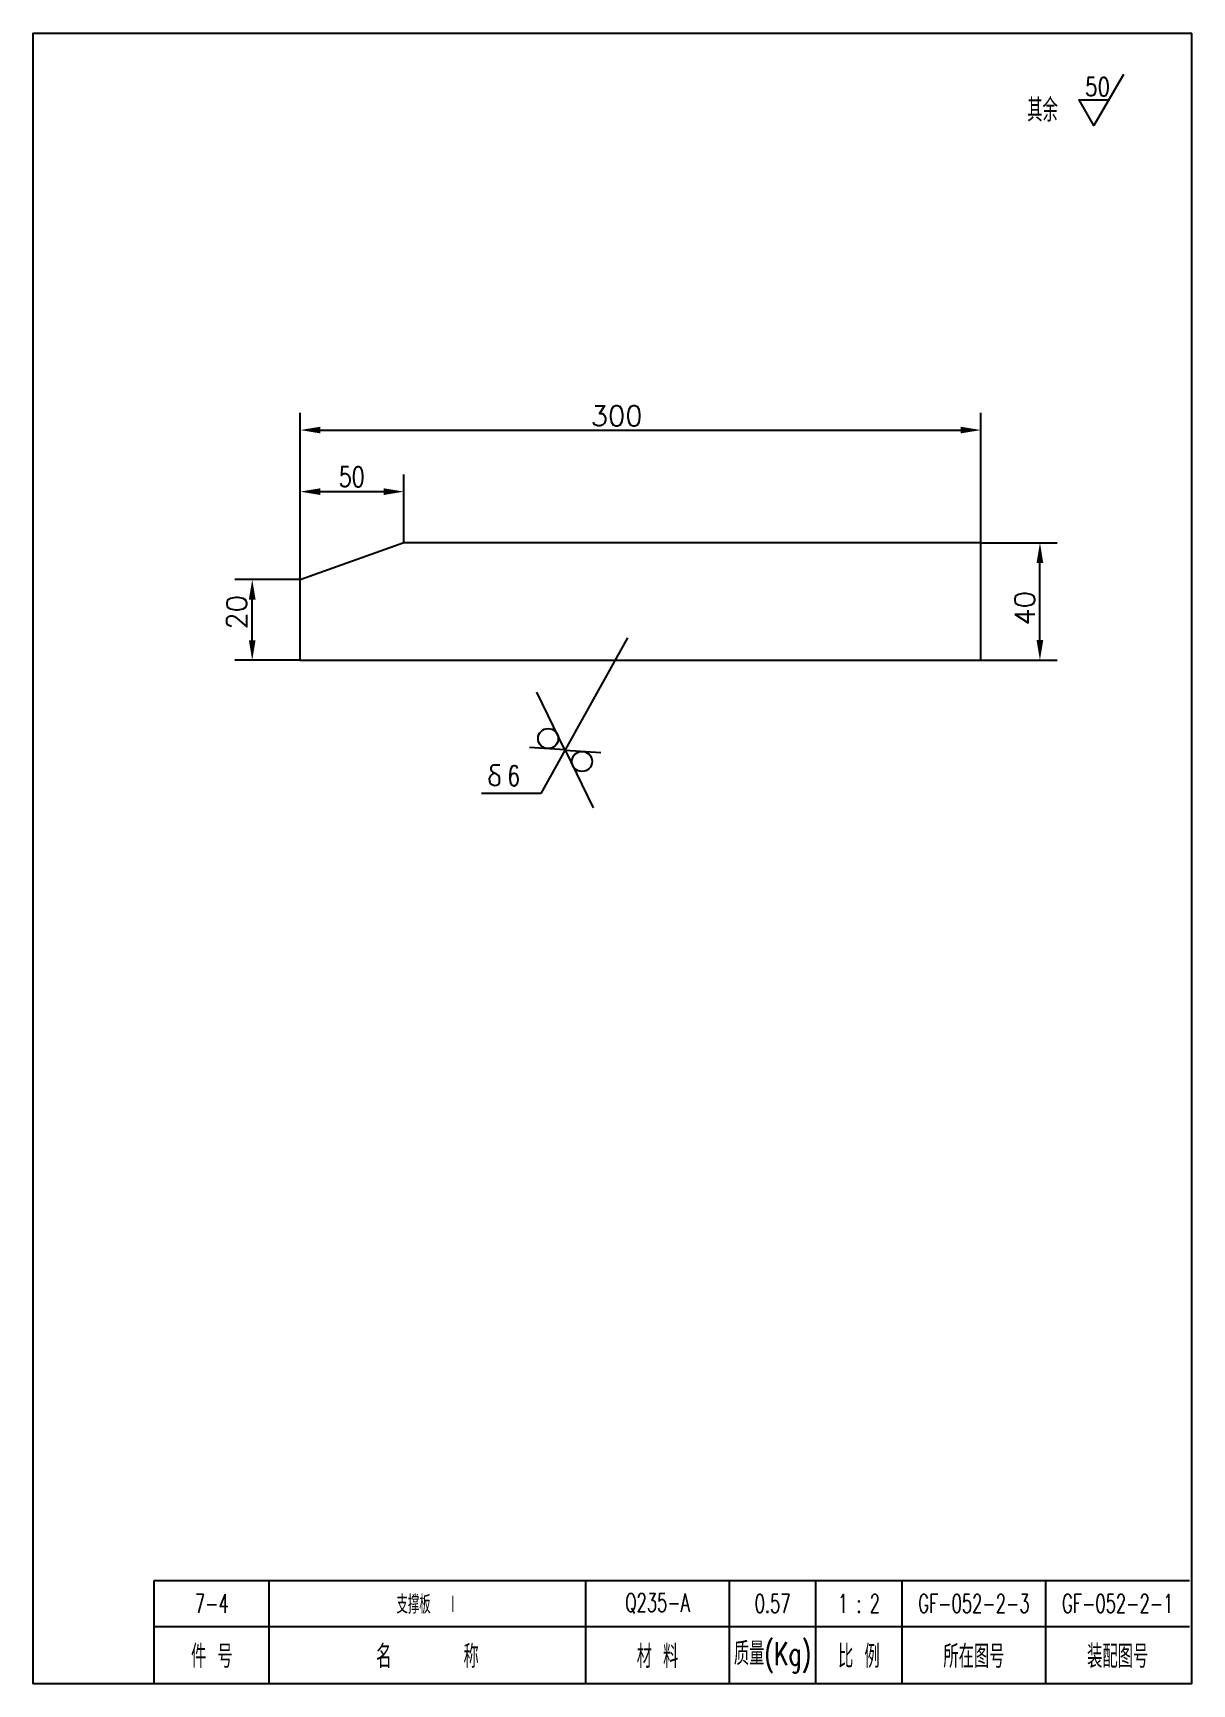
# Model space of a CAD drawing. Extents: x 35 to 236, y 8 to 295.
import ezdxf
from ezdxf.enums import TextEntityAlignment as Align

# ---------------------------------------------------------------- set-up
doc = ezdxf.new("R2010")
doc.units = 0
doc.header["$LTSCALE"] = 10
doc.header["$MEASUREMENT"] = 0
doc.layers.get('0').update_dxf_attribs({"linetype": 'CONTINUOUS'})
doc.layers.add('CDR_DWG1', color=4, linetype='CONTINUOUS')
doc.styles.add('HZ', font='romans', dxfattribs={"width": 0.7, "bigfont": 'hz'})

msp = doc.modelspace()

# ---------------------------------------------------------------- linework, layer by layer
for p, q in [((34.98, 295), (34.98, 8)), ((34.98, 295), (236.48, 295)), ((236.48, 8), (236.48, 295)), ((81.45, 218.34), (81.45, 228.98)), ((199.76, 206.46), (199.76, 228.98)), ((84.95, 225.98), (197.1, 225.98)), ((81.45, 199.98), (81.45, 218.28)), ((99.46, 206.46), (99.46, 218.28)), ((84.95, 215.28), (96.81, 215.28)), ((199.82, 206.39), (213.05, 206.39)), ((210.05, 189.48), (210.05, 203.72)), ((81.38, 199.98), (70.1, 199.98)), ((73.1, 189.2), (73.1, 196.96)), ((138.35, 189.87), (123.28, 162.83)), ((81.38, 185.98), (70.1, 185.98)), ((199.82, 185.98), (213.05, 185.98)), ((127.47, 170.38), (122.57, 180.41)), ((127.47, 170.38), (121.28, 170.82)), ((127.49, 170.35), (133.68, 169.91)), ((127.49, 170.35), (132.39, 160.32)), ((114.64, 167.02), (114.65, 167.38)), ((114.76, 166.7), (114.64, 167.02)), ((114.65, 167.38), (114.78, 167.57)), ((114.99, 166.47), (114.76, 166.7)), ((114.78, 167.57), (115.07, 167.76)), ((115.31, 166.3), (114.99, 166.47)), ((115.07, 167.76), (115.31, 167.79)), ((115.31, 167.79), (116.14, 167.79)), ((114.41, 165.67), (114.32, 165.43)), ((114.32, 165.43), (114.36, 164.9)), ((114.36, 164.9), (114.39, 164.73)), ((114.39, 164.73), (114.56, 164.51)), ((114.53, 165.89), (114.41, 165.67)), ((114.76, 166.08), (114.53, 165.89)), ((114.56, 164.51), (114.82, 164.34)), ((114.91, 166.23), (114.76, 166.08)), ((114.82, 164.34), (115.2, 164.22)), ((115.25, 166.32), (114.91, 166.23)), ((115.2, 164.22), (115.57, 164.25)), ((115.53, 166.2), (115.31, 166.3)), ((115.71, 166.08), (115.53, 166.2)), ((115.57, 164.25), (115.87, 164.37)), ((115.91, 165.91), (115.71, 166.08)), ((115.87, 164.37), (116.09, 164.64)), ((116.09, 165.67), (115.91, 165.91)), ((116.11, 165.35), (116.09, 165.67)), ((116.09, 164.64), (116.11, 165.35)), ((123.28, 162.83), (112.94, 162.83)), ((56.07, 18), (236.07, 18))]:
    msp.add_line(p, q)
msp.add_lwpolyline([(224.57, 287.82), (219.42, 278.9), (216.85, 283.36), (222, 283.36)])
for centre in [(124.55, 172.35), (130.43, 168.38)]:
    msp.add_circle(centre, 1.75)
for points in [[(84.95, 225.4), (84.95, 226.56), (81.45, 225.98)], [(196.26, 225.4), (196.26, 226.56), (199.76, 225.98)], [(84.95, 214.69), (84.95, 215.86), (81.45, 215.28)], [(95.96, 214.69), (95.96, 215.86), (99.46, 215.28)], [(210.63, 202.89), (209.46, 202.89), (210.05, 206.39)], [(73.68, 196.51), (72.51, 196.51), (73.1, 200.01)], [(73.68, 189.45), (72.51, 189.45), (73.1, 185.95)], [(210.63, 189.48), (209.46, 189.48), (210.05, 185.98)]]:
    msp.add_solid(points)
at = {"layer": 'CDR_DWG1'}
for p, q in [((99.46, 206.39), (81.45, 199.92)), ((199.76, 206.39), (99.46, 206.39)), ((199.76, 185.98), (199.76, 206.39)), ((81.45, 185.98), (81.45, 199.92)), ((81.45, 185.98), (199.76, 185.98)), ((56.07, 26), (236.07, 26)), ((56.07, 8), (56.07, 26)), ((76.07, 8), (76.07, 26)), ((131.07, 8), (131.07, 26)), ((156.07, 8), (156.07, 26)), ((171.07, 8), (171.07, 26)), ((186.07, 8), (186.07, 26)), ((211.07, 8), (211.07, 26)), ((236.48, 8), (34.98, 8))]:
    msp.add_line(p, q, dxfattribs=at)

# ---------------------------------------------------------------- texts
at = {"style": 'HZ'}
for s, height, width, p in [('50', 3.2, 0.8, (217.86, 284.06)), ('其余', 4, 0.7, (207.85, 279.61)), ('6', 3.5, 0.75, (117.43, 164.14))]:
    msp.add_text(s, height=height, dxfattribs=dict(at, width=width)).set_placement(p)
msp.add_text('300 ', height=3.5, dxfattribs=at).set_placement((137.66, 226.7), align=Align.CENTER)
at = {"style": 'HZ', "width": 0.75}
msp.add_text('50', height=3.5, dxfattribs=at).set_placement((90.39, 216.11), align=Align.CENTER)
at = {"style": 'HZ'}
for s, p in [(' 20', (72.16, 193.1)), ('40 ', (209.16, 196.2))]:
    msp.add_text(s, height=3.5, rotation=90, dxfattribs=at).set_placement(p, align=Align.CENTER)
for s, height, width, p in [('7-4', 3.2, 0.65, (66.07, 22)), ('支撑板  Ⅰ', 3.2, 0.65, (103.57, 22)), ('Q235-A', 3.2, 0.65, (143.57, 22)), ('0.57', 3.2, 0.65, (163.57, 22)), ('1 : 2', 3.2, 0.65, (178.57, 22)), ('GF-052-2-3', 3.2, 0.65, (198.57, 22)), ('GF-052-2-1', 3.2, 0.65, (223.57, 22)), ('件 号', 4, 0.7, (66.07, 13)), ('名      称', 4, 0.7, (103.57, 13)), ('材 料', 4, 0.7, (143.57, 13)), ('质量(Kg)', 4, 0.7, (163.57, 13)), ('比 例', 4, 0.7, (178.57, 13)), ('所在图号', 4, 0.7, (198.57, 13)), ('装配图号', 4, 0.7, (223.57, 13))]:
    msp.add_text(s, height=height, dxfattribs=dict(at, width=width)).set_placement(p, align=Align.MIDDLE)

doc.saveas('drawing.dxf')
